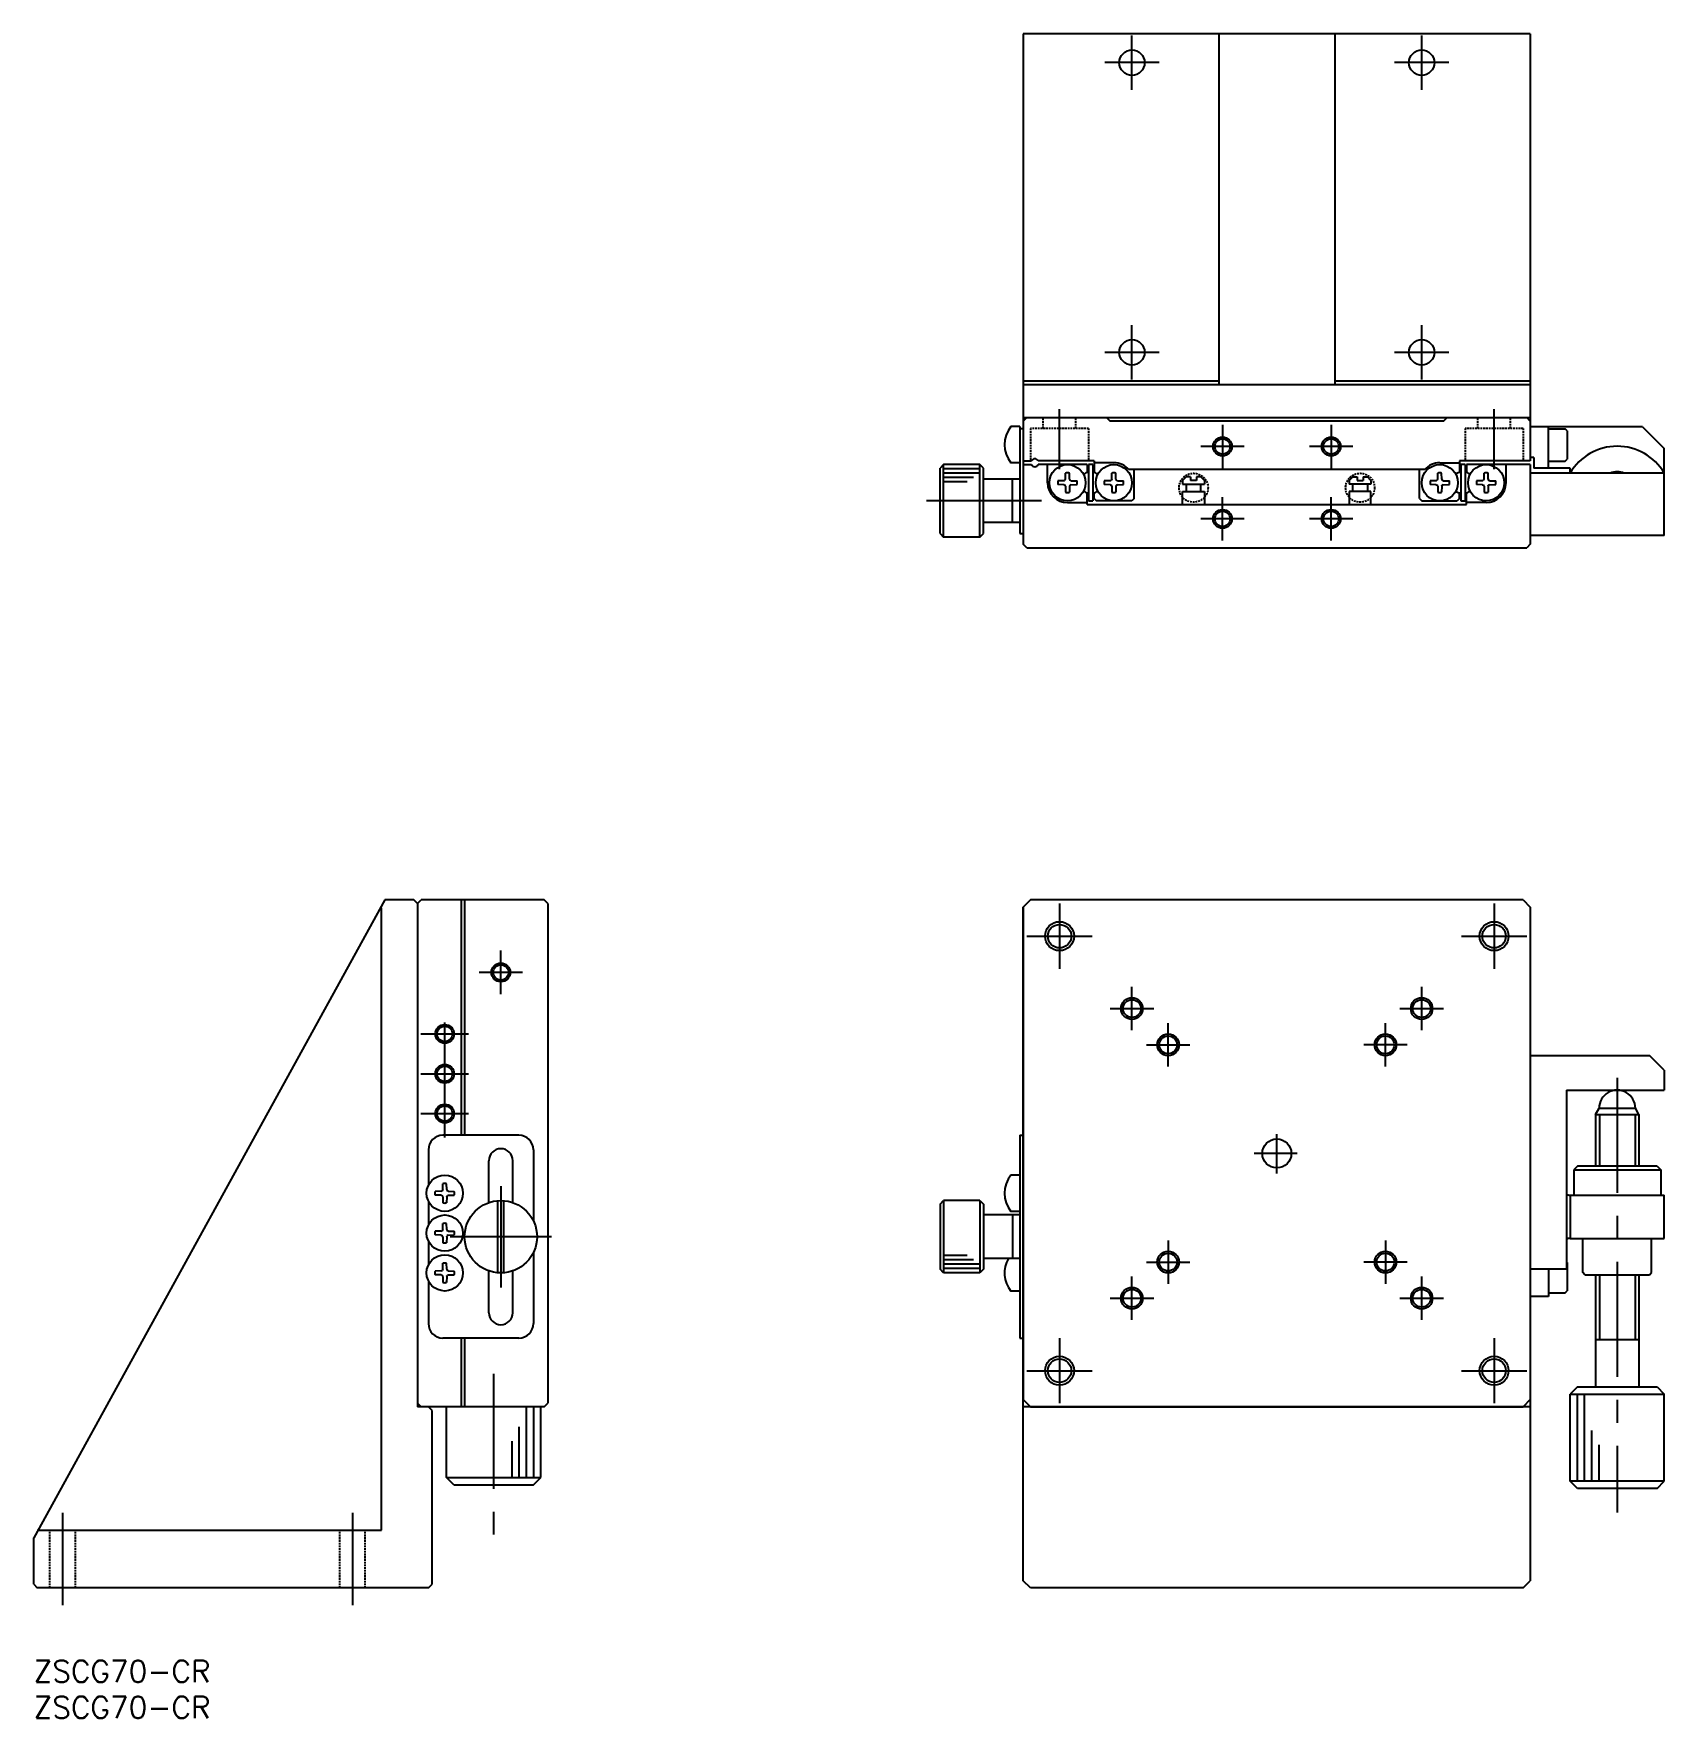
# Model space of a CAD drawing. Extents: x 0 to 225, y -8 to 225.
import ezdxf

# ---------------------------------------------------------------- set-up
doc = ezdxf.new("R2010")
doc.units = 0
doc.header["$LTSCALE"] = 0.5
doc.linetypes.add('CENTER', pattern=[50.8, 31.75, -6.35, 6.35, -6.35])
doc.linetypes.add('DASHED', pattern=[0.75, 0.5, -0.25])
for name, color, linetype in [('MSM_CENTER', 1, 'CENTER'), ('MSM_CONTINUOUS', 7, 'CONTINUOUS'), ('MSM_DASHED', 4, 'DASHED'), ('MSM_NARROW', 5, 'CONTINUOUS')]:
    doc.layers.add(name, color=color, linetype=linetype)
doc.styles.get("Standard").update_dxf_attribs({"font": 'txt.shx', "height": 1, "bigfont": 'bigfont.shx'})

# ---------------------------------------------------------------- blocks, each defined once
blk = doc.blocks.new('*U2')
at = {"layer": 'MSM_CONTINUOUS'}
blk.add_text('ZSCG70-CR', height=3, dxfattribs=at).set_placement((0, -3))
blk = doc.blocks.new('*U3')
at = {"layer": 'MSM_CONTINUOUS'}
blk.add_text('ZSCG70-CR', height=3, dxfattribs=at).set_placement((0, -8))

msp = doc.modelspace()

# ---------------------------------------------------------------- linework, layer by layer
at = {"layer": 'MSM_CENTER'}
for p, q in [((151.638456, 216.868451), (151.638456, 224.368451)), ((191.638456, 216.868451), (191.638456, 224.368451)), ((155.388456, 220.618451), (147.888456, 220.618451)), ((195.388456, 220.618451), (187.888456, 220.618451)), ((151.638456, 176.868451), (151.638456, 184.368451)), ((191.638456, 176.868451), (191.638456, 184.368451)), ((155.388456, 180.618451), (147.888456, 180.618451)), ((195.388456, 180.618451), (187.888456, 180.618451)), ((141.638456, 164.472428), (141.638456, 172.757796)), ((201.638456, 164.472428), (201.638456, 172.757796)), ((164.138458, 170.618457), (164.138458, 164.618455)), ((179.138459, 170.618457), (179.138459, 164.618455)), ((167.138459, 167.618456), (161.138456, 167.618456)), ((182.13846, 167.618456), (176.138457, 167.618456)), ((164.138458, 154.618454), (164.138458, 160.618456)), ((179.138458, 154.618454), (179.138458, 160.618456)), ((139.162636, 160.118457), (121.270457, 160.118457)), ((167.138459, 157.618455), (161.138458, 157.618455)), ((182.138459, 157.618455), (176.138458, 157.618455)), ((141.638455, 104.500002), (141.638455, 95.500003)), ((201.638455, 104.500002), (201.638455, 95.500003)), ((64.499996, 92.000004), (64.499996, 98.000003)), ((137.138455, 100.000002), (146.138455, 100.000002)), ((197.138455, 100.000002), (206.138455, 100.000002)), ((67.499996, 95.000003), (61.499997, 95.000003)), ((151.638455, 87), (151.638455, 93.000003)), ((191.638455, 87), (191.638455, 93.000003)), ((56.749995, 72.200003), (56.749995, 89.800002)), ((148.638454, 90.000002), (154.638456, 90.000002)), ((188.638454, 90.000002), (194.638456, 90.000002)), ((53.449995, 86.500002), (60.049995, 86.500002)), ((156.638455, 82), (156.638455, 88.000003)), ((186.638455, 82), (186.638455, 88.000003)), ((153.638454, 85.000002), (159.638456, 85.000002)), ((189.638456, 85.000002), (183.638454, 85.000002)), ((53.449995, 81.000002), (60.049995, 81.000002)), ((218.638456, 80.442138), (218.638456, 20.439705)), ((53.449995, 75.500003), (60.049995, 75.500003)), ((171.638455, 67.246765), (171.638455, 72.651177)), ((174.454898, 70.000002), (168.503972, 70.000002)), ((64.499996, 65.500005), (64.499996, 51.500003)), ((71.499997, 58.500004), (57.499995, 58.500004)), ((156.638455, 58.000004), (156.638455, 52.000001)), ((186.638455, 58.000004), (186.638455, 52.000001)), ((153.638454, 55.000002), (159.638456, 55.000002)), ((189.638456, 55.000002), (183.638454, 55.000002)), ((151.638455, 47), (151.638455, 53.000003)), ((191.638455, 47), (191.638455, 53.000003)), ((148.638454, 50.000002), (154.638456, 50.000002)), ((188.638454, 50.000002), (194.638456, 50.000002)), ((141.638455, 44.500002), (141.638455, 35.500003)), ((201.638455, 44.500002), (201.638455, 35.500003)), ((63.499994, 39.583713), (63.499994, 16.921997)), ((137.138455, 40.000002), (146.138455, 40.000002)), ((197.138455, 40.000002), (206.138455, 40.000002)), ((4, 20.384977), (4, 7.613022)), ((44, 20.384977), (44, 7.613022))]:
    msp.add_line(p, q, dxfattribs=at)
at = {"layer": 'MSM_CONTINUOUS'}
for p, q in [((206.638455, 224.618451), (136.638457, 224.618451)), ((136.638457, 224.618451), (136.638457, 165.618456)), ((163.638456, 224.618451), (163.638456, 176.118456)), ((179.638456, 224.618451), (179.638456, 176.118456)), ((206.638455, 224.618451), (206.638455, 169.618456)), ((163.638456, 176.618456), (136.638457, 176.618456)), ((206.638455, 176.118456), (136.638457, 176.118456)), ((206.638455, 176.618456), (179.638456, 176.618456)), ((136.138456, 170.368456), (134.915957, 170.368456)), ((136.138456, 170.368456), (136.138456, 155.618455)), ((136.138456, 170.118456), (136.638456, 170.118456)), ((136.638456, 171.118456), (137.138456, 171.618456)), ((136.638456, 171.118456), (136.638456, 154.118455)), ((136.638457, 171.618456), (206.638455, 171.618456)), ((148.138458, 171.618456), (148.638458, 171.118456)), ((194.638458, 171.118456), (148.638458, 171.118456)), ((194.638458, 171.118456), (195.138458, 171.618456)), ((206.638456, 171.118456), (206.138456, 171.618456)), ((206.638456, 171.118456), (206.638456, 165.618456)), ((222.138458, 170.318456), (206.638457, 170.318456)), ((209.138458, 164.618456), (209.138458, 170.318456)), ((209.138458, 170.068456), (211.438457, 170.068456)), ((211.738458, 169.768455), (211.438457, 170.068456)), ((222.138458, 170.318456), (225.138458, 167.318456)), ((211.738458, 169.768455), (211.738458, 165.868456)), ((136.138456, 165.368456), (134.915957, 165.368456)), ((136.638458, 165.618464), (137.7802, 165.618464)), ((146.438461, 165.618462), (138.696715, 165.618464)), ((146.438459, 165.618461), (146.438459, 164.032675)), ((149.138459, 165.36846), (146.438459, 165.368461)), ((194.138456, 165.368456), (196.838456, 165.368456)), ((196.838456, 165.618455), (196.838456, 164.03267)), ((206.638458, 165.618447), (196.838457, 165.61845)), ((207.138458, 166.118457), (206.638456, 166.118457)), ((207.138458, 166.118457), (207.138458, 164.618456)), ((209.138458, 165.568456), (211.438457, 165.568456)), ((211.438457, 165.568456), (211.738458, 165.868456)), ((225.138458, 155.318457), (225.138458, 167.318456)), ((125.638456, 165.118457), (125.138456, 164.618457)), ((125.138456, 155.618457), (125.138456, 164.618457)), ((130.638456, 165.118457), (125.638456, 165.118457)), ((125.638456, 155.118457), (125.638456, 165.118457)), ((131.138456, 164.618457), (130.638456, 165.118457)), ((130.638456, 155.118457), (130.638456, 165.118457)), ((131.138456, 155.618457), (131.138456, 164.618457)), ((136.138456, 163.118457), (131.138456, 163.118457)), ((135.138456, 157.118457), (135.138456, 163.118457)), ((136.638457, 165.118465), (137.7802, 165.118465)), ((145.43846, 165.118463), (138.696715, 165.118465)), ((139.988458, 162.618464), (139.988458, 165.118463)), ((142.256598, 162.893175), (141.413731, 162.878463)), ((142.256598, 162.893175), (142.390612, 162.952842)), ((142.46405, 163.117788), (142.390612, 162.952842)), ((142.46405, 163.117788), (142.478458, 163.943189)), ((143.012865, 163.117788), (142.998458, 163.943189)), ((143.012865, 163.117788), (143.086304, 162.952842)), ((143.220318, 162.893175), (143.086304, 162.952842)), ((143.220318, 162.893175), (144.063184, 162.878463)), ((145.438459, 165.118461), (145.438459, 164.032676)), ((145.638459, 165.118462), (145.638457, 160.118462)), ((146.238459, 165.118462), (145.638459, 165.118462)), ((146.238459, 165.118462), (146.238457, 160.118462)), ((148.656599, 162.893174), (147.813733, 162.878462)), ((148.656599, 162.893174), (148.790613, 162.95284)), ((148.864052, 163.117786), (148.790613, 162.95284)), ((148.864052, 163.117786), (148.878459, 163.943188)), ((149.412866, 163.117786), (149.398459, 163.943188)), ((149.412866, 163.117786), (149.486305, 162.95284)), ((149.620319, 162.893173), (149.486305, 162.95284)), ((149.620319, 162.893173), (150.463185, 162.878461)), ((192.059392, 164.418454), (151.217527, 164.418454)), ((151.938458, 160.418459), (151.938459, 164.418457)), ((158.638456, 162.918459), (159.138456, 163.418459)), ((158.638456, 162.918459), (158.638456, 162.418467)), ((159.738457, 163.418459), (159.138456, 163.418459)), ((159.738457, 163.418459), (159.738457, 162.918459)), ((160.538456, 162.918459), (159.738457, 162.918459)), ((161.138456, 163.418459), (160.538456, 163.418459)), ((160.538456, 163.418459), (160.538456, 162.918459)), ((161.638457, 162.918458), (161.138456, 163.418459)), ((161.638457, 162.918467), (161.638457, 162.418475)), ((181.638455, 162.918458), (182.138456, 163.418459)), ((181.638455, 162.918467), (181.638455, 162.418475)), ((182.138456, 163.418459), (182.738456, 163.418459)), ((182.738456, 163.418459), (182.738456, 162.918459)), ((182.738456, 162.918459), (183.538455, 162.918459)), ((183.538455, 163.418459), (184.138456, 163.418459)), ((183.538455, 163.418459), (183.538455, 162.918459)), ((184.638456, 162.918459), (184.138456, 163.418459)), ((184.638456, 162.918459), (184.638456, 162.418467)), ((191.338456, 160.418455), (191.338456, 164.418453)), ((193.656596, 162.893169), (192.813729, 162.878457)), ((193.656596, 162.893169), (193.790609, 162.952836)), ((193.864048, 163.117781), (193.790609, 162.952836)), ((193.864048, 163.117781), (193.878455, 163.943183)), ((194.412863, 163.117781), (194.398455, 163.943183)), ((194.412863, 163.117781), (194.486301, 162.952836)), ((194.620315, 162.893169), (194.486301, 162.952836)), ((194.620315, 162.893169), (195.463182, 162.878457)), ((197.038457, 165.118457), (197.038455, 160.118457)), ((197.638457, 165.118456), (197.038457, 165.118457)), ((197.638457, 165.118456), (197.638455, 160.118456)), ((197.838456, 165.118456), (197.838456, 164.03267)), ((206.638457, 165.118448), (197.838457, 165.118449)), ((200.056597, 162.893169), (199.21373, 162.878457)), ((200.056597, 162.893169), (200.19061, 162.952836)), ((200.264049, 163.117781), (200.19061, 162.952836)), ((200.264049, 163.117781), (200.278457, 163.943183)), ((200.812864, 163.117781), (200.798457, 163.943183)), ((200.812864, 163.117781), (200.886303, 162.952836)), ((201.020316, 162.893169), (200.886303, 162.952836)), ((201.020316, 162.893169), (201.863183, 162.878457)), ((203.288457, 162.618457), (203.288457, 165.118456)), ((206.638456, 165.118456), (206.638456, 154.118455)), ((225.138458, 163.918457), (206.638457, 163.918457)), ((212.138458, 164.618456), (207.138458, 164.618456)), ((212.138458, 163.918457), (212.138458, 164.618456)), ((142.256598, 162.343751), (141.413731, 162.358463)), ((142.256598, 162.343751), (142.390612, 162.284084)), ((142.46405, 162.119138), (142.390612, 162.284084)), ((142.46405, 162.119138), (142.478457, 161.293737)), ((143.012865, 162.119138), (142.998457, 161.293737)), ((143.012865, 162.119138), (143.086304, 162.284084)), ((143.220318, 162.343751), (143.086304, 162.284084)), ((143.220318, 162.343751), (144.063184, 162.358463)), ((145.438457, 159.618461), (145.438458, 161.204249)), ((146.438458, 160.418461), (146.438458, 161.204248)), ((148.656599, 162.343749), (147.813732, 162.358462)), ((148.656599, 162.343749), (148.790613, 162.284082)), ((148.864051, 162.119136), (148.790613, 162.284082)), ((148.864051, 162.119136), (148.878459, 161.293735)), ((149.412866, 162.119136), (149.398459, 161.293735)), ((149.412866, 162.119136), (149.486305, 162.284082)), ((149.620319, 162.343749), (149.486305, 162.284082)), ((149.620319, 162.343749), (150.463185, 162.358461)), ((158.638456, 162.418463), (161.638457, 162.418463)), ((158.638456, 161.418463), (161.638457, 161.418463)), ((158.638456, 159.618464), (158.638456, 161.418463)), ((159.138456, 162.418463), (159.138456, 161.418463)), ((161.138456, 161.418463), (161.138456, 162.418463)), ((161.638457, 161.418471), (161.638457, 159.618472)), ((184.638456, 162.418463), (181.638455, 162.418463)), ((181.638455, 161.418471), (181.638455, 159.618472)), ((184.638456, 161.418463), (181.638455, 161.418463)), ((182.138456, 161.418463), (182.138456, 162.418463)), ((184.138456, 162.418463), (184.138456, 161.418463)), ((184.638456, 159.618464), (184.638456, 161.418463)), ((193.656596, 162.343744), (192.813729, 162.358457)), ((193.656596, 162.343744), (193.790609, 162.284077)), ((193.864048, 162.119132), (193.790609, 162.284077)), ((193.864048, 162.119132), (193.878455, 161.29373)), ((194.412863, 162.119132), (194.398455, 161.29373)), ((194.412863, 162.119132), (194.486301, 162.284077)), ((194.620315, 162.343744), (194.486301, 162.284077)), ((194.620315, 162.343744), (195.463182, 162.358457)), ((196.838456, 160.418455), (196.838456, 161.204243)), ((197.838456, 159.618455), (197.838456, 161.204243)), ((200.056597, 162.343744), (199.21373, 162.358457)), ((200.056597, 162.343744), (200.19061, 162.284077)), ((200.264049, 162.119132), (200.19061, 162.284077)), ((200.264049, 162.119132), (200.278457, 161.29373)), ((200.812864, 162.119132), (200.798457, 161.29373)), ((200.812864, 162.119132), (200.886303, 162.284077)), ((201.020316, 162.343744), (200.886303, 162.284077)), ((201.020316, 162.343744), (201.863183, 162.358457)), ((142.738457, 159.868463), (145.438457, 159.868462)), ((145.438457, 159.618461), (197.838456, 159.618461)), ((145.638457, 160.118462), (146.238457, 160.118462)), ((146.438458, 160.418461), (146.738457, 160.118461)), ((151.638458, 160.118459), (146.738457, 160.118461)), ((151.938458, 160.418459), (151.638458, 160.118459)), ((191.338456, 160.418455), (191.638456, 160.118455)), ((191.638456, 160.118455), (196.538456, 160.118455)), ((196.838456, 160.418455), (196.538456, 160.118455)), ((197.038455, 160.118457), (197.638455, 160.118456)), ((200.538457, 159.868457), (197.838456, 159.868457)), ((136.138456, 157.118457), (131.138456, 157.118457)), ((125.138456, 155.618457), (125.638456, 155.118457)), ((130.638456, 155.118457), (125.638456, 155.118457)), ((130.638456, 155.118457), (131.138456, 155.618457)), ((136.138456, 155.618455), (136.638456, 155.618455)), ((137.138456, 153.618455), (136.638456, 154.118455)), ((137.138456, 153.618455), (206.138456, 153.618455)), ((206.638456, 154.118455), (206.138456, 153.618455)), ((225.138458, 155.318457), (206.638457, 155.318457)), ((48.499995, 105.000001), (0, 16.912503)), ((52.499995, 105.000001), (48.499995, 105.000001)), ((52.999995, 104.500001), (52.499995, 105.000001)), ((52.999995, 104.500002), (53.499995, 105.000002)), ((70.499996, 105.000002), (53.499995, 105.000002)), ((58.999994, 105.000002), (58.999994, 72.499999)), ((59.499993, 105.000002), (59.499993, 72.499999)), ((70.999996, 104.500002), (70.499996, 105.000002)), ((137.638456, 105.000002), (136.638456, 104.000002)), ((136.638457, 104.000001), (137.638457, 105.000001)), ((205.638456, 105.000002), (137.638456, 105.000002)), ((205.638455, 105.000001), (137.638457, 105.000001)), ((205.638455, 105.000001), (206.638455, 104.000001)), ((205.638456, 105.000002), (206.638456, 104.000002)), ((47.999995, 18.000003), (47.999995, 103.912501)), ((52.999995, 104.500002), (52.999995, 35.000001)), ((70.999996, 104.500002), (70.999996, 35.500002)), ((136.638456, 104.000002), (136.638456, 36.000003)), ((136.638457, 11), (136.638457, 104.000001)), ((206.638455, 104.000001), (206.638455, 11)), ((206.638456, 104.000002), (206.638456, 36.000003)), ((223.138455, 83.500003), (206.638455, 83.500003)), ((225.138455, 81.500003), (223.138455, 83.500003)), ((225.138455, 81.500003), (225.138455, 78.750002)), ((211.638455, 78.750002), (225.138455, 78.750002)), ((211.638455, 78.750002), (211.638455, 54.000003)), ((215.638456, 75.383971), (216.13846, 76.250004)), ((215.638456, 75.383971), (221.638456, 75.383971)), ((215.638456, 75.383971), (215.638456, 68.250003)), ((216.13846, 76.250004), (221.138456, 76.250004)), ((221.638456, 75.383971), (221.138451, 76.250004)), ((221.638456, 75.383971), (221.638456, 68.250003)), ((66.999996, 72.499999), (56.499995, 72.499999)), ((136.138455, 72.499999), (136.138455, 44.500009)), ((136.138455, 72.499999), (136.638455, 72.499999)), ((54.499995, 70.499999), (54.499995, 65.589727)), ((68.999996, 70.499999), (68.999996, 60.679453)), ((62.849996, 63.145162), (62.849996, 69)), ((66.149996, 63.285137), (66.149996, 69)), ((213.138456, 68.250003), (212.638456, 67.750003)), ((212.638456, 67.750003), (224.638455, 67.750003)), ((212.638456, 67.750003), (212.638456, 64.250003)), ((224.138455, 68.250003), (213.138456, 68.250003)), ((224.138455, 68.250003), (224.638455, 67.750003)), ((224.638455, 67.750003), (224.638455, 64.250003)), ((56.475588, 64.999328), (56.489995, 65.824729)), ((57.024403, 64.999328), (57.009995, 65.824729)), ((136.138455, 67.000001), (134.915956, 67.000001)), ((54.499995, 63.410278), (54.499995, 60.089726)), ((56.268136, 64.774715), (55.425269, 64.760003)), ((56.268136, 64.22529), (55.425269, 64.240003)), ((56.268136, 64.774715), (56.402149, 64.834382)), ((56.268136, 64.22529), (56.402149, 64.165624)), ((56.475588, 64.999328), (56.402149, 64.834382)), ((56.475588, 64.000678), (56.402149, 64.165624)), ((56.475588, 64.000678), (56.489995, 63.175276)), ((57.024403, 64.000678), (57.009995, 63.175276)), ((57.024403, 64.999328), (57.097842, 64.834382)), ((57.024403, 64.000678), (57.097842, 64.165624)), ((57.231855, 64.774715), (57.097842, 64.834382)), ((57.231855, 64.22529), (57.097842, 64.165624)), ((57.231855, 64.774715), (58.074722, 64.760003)), ((57.231855, 64.22529), (58.074722, 64.240003)), ((64.099996, 53.516031), (64.099996, 63.483977)), ((64.899996, 53.516031), (64.899996, 63.483977)), ((125.138455, 63.000004), (125.638455, 63.500004)), ((125.138455, 63.000004), (125.138455, 54.000004)), ((130.638455, 63.500004), (125.638455, 63.500004)), ((125.638455, 63.500004), (125.638455, 53.500004)), ((130.638455, 63.500004), (131.138455, 63.000004)), ((130.638455, 63.500004), (130.638455, 53.500004)), ((131.138455, 63.000004), (131.138455, 54.000004)), ((212.138455, 64.250003), (225.138455, 64.250003)), ((212.138455, 64.250003), (212.138455, 58.250003)), ((225.138455, 58.250003), (225.138455, 64.250003)), ((136.138455, 61.500004), (131.138455, 61.500004)), ((136.138455, 62.000001), (134.915956, 62.000001)), ((135.138455, 61.500004), (135.138455, 55.500004)), ((56.268136, 59.274714), (55.425269, 59.260002)), ((56.268136, 58.725289), (55.425269, 58.740002)), ((56.268136, 59.274714), (56.402149, 59.334381)), ((56.268136, 58.725289), (56.402149, 58.665623)), ((56.475588, 59.499327), (56.402149, 59.334381)), ((56.475588, 58.500677), (56.402149, 58.665623)), ((56.475588, 59.499327), (56.489995, 60.324728)), ((56.475588, 58.500677), (56.489995, 57.675275)), ((57.024403, 59.499327), (57.009995, 60.324728)), ((57.024403, 58.500677), (57.009995, 57.675275)), ((57.024403, 59.499327), (57.097842, 59.334381)), ((57.024403, 58.500677), (57.097842, 58.665623)), ((57.231855, 59.274714), (57.097842, 59.334381)), ((57.231855, 58.725289), (57.097842, 58.665623)), ((57.231855, 59.274714), (58.074722, 59.260002)), ((57.231855, 58.725289), (58.074722, 58.740002)), ((212.138455, 58.250003), (225.138455, 58.250003)), ((213.888456, 53.550003), (213.888456, 58.250003)), ((223.388456, 53.550003), (223.388456, 58.250003)), ((54.499995, 57.910277), (54.499995, 54.589727)), ((68.999996, 56.320554), (68.999996, 46.500009)), ((56.268136, 53.774714), (55.425269, 53.760002)), ((56.268136, 53.774714), (56.402149, 53.834381)), ((56.475588, 53.999327), (56.402149, 53.834381)), ((56.475588, 53.999327), (56.489995, 54.824729)), ((57.024403, 53.999327), (57.009995, 54.824729)), ((57.024403, 53.999327), (57.097842, 53.834381)), ((57.231855, 53.774714), (57.097842, 53.834381)), ((57.231855, 53.774714), (58.074722, 53.760002)), ((62.849996, 48.000008), (62.849996, 53.854845)), ((66.149996, 48.000008), (66.149996, 53.71487)), ((125.638455, 53.500004), (125.138455, 54.000004)), ((131.138455, 54.000004), (130.638455, 53.500004)), ((136.138455, 55.500004), (131.138455, 55.500004)), ((211.638455, 54.000003), (206.638458, 54.000003)), ((209.138455, 54.000003), (209.138455, 50.250001)), ((211.738455, 54.950001), (211.638455, 55.050001)), ((211.738455, 54.950001), (211.738455, 51.050002)), ((214.188456, 53.250003), (213.888456, 53.550003)), ((223.088456, 53.250003), (223.388456, 53.550003)), ((54.499995, 52.410277), (54.499995, 46.500009)), ((56.268136, 53.22529), (55.425269, 53.240002)), ((56.268136, 53.22529), (56.402149, 53.165623)), ((56.475588, 53.000677), (56.402149, 53.165623)), ((56.475588, 53.000677), (56.489995, 52.175276)), ((57.024403, 53.000677), (57.009995, 52.175276)), ((57.024403, 53.000677), (57.097842, 53.165623)), ((57.231855, 53.22529), (57.097842, 53.165623)), ((57.231855, 53.22529), (58.074722, 53.240002)), ((130.638455, 53.500004), (125.638455, 53.500004)), ((214.188456, 53.250003), (223.088456, 53.250003)), ((215.638456, 53.250003), (215.638456, 37.750003)), ((221.638456, 53.250003), (221.638456, 37.750003)), ((136.138455, 51.000002), (134.915956, 51.000002)), ((209.138455, 50.250001), (206.638455, 50.250001)), ((209.138455, 50.750002), (211.438454, 50.750002)), ((211.438454, 50.750002), (211.738455, 51.050002)), ((66.999996, 44.500009), (56.499995, 44.500009)), ((58.999994, 44.500009), (58.999994, 35.000002)), ((59.499993, 44.500009), (59.499993, 35.000002)), ((136.138455, 44.500009), (136.638455, 44.500009)), ((221.638456, 44.250003), (215.638456, 44.250003)), ((213.138456, 37.750003), (212.138456, 36.750003)), ((213.138456, 37.750003), (224.138456, 37.750003)), ((224.138456, 37.750003), (225.138456, 36.750003)), ((52.999995, 35.500002), (53.499995, 35.000002)), ((54.499995, 35.000001), (52.999995, 35.000001)), ((70.499996, 35.000002), (53.499995, 35.000002)), ((54.999995, 34.500001), (54.499995, 35.000001)), ((56.999994, 25.250004), (56.999994, 35.000003)), ((69.999994, 25.250004), (69.999994, 35.000003)), ((70.499996, 35.000002), (70.999996, 35.500002)), ((137.638456, 35.000003), (136.638456, 36.000003)), ((206.638455, 35.000001), (136.638457, 35.000001)), ((137.638456, 35.000003), (205.638456, 35.000003)), ((206.638456, 36.000003), (205.638456, 35.000003)), ((212.138456, 24.750002), (212.138456, 36.750003)), ((212.138456, 36.750003), (225.138456, 36.750003)), ((225.138456, 24.750002), (225.138456, 36.750003)), ((54.999995, 10.5), (54.999995, 34.500001)), ((57.999994, 24.250004), (56.999994, 25.250004)), ((56.999994, 25.250004), (69.999994, 25.250004)), ((57.999994, 24.250004), (68.999994, 24.250004)), ((68.999994, 24.250004), (69.999994, 25.250004)), ((213.138456, 23.750002), (212.138456, 24.750002)), ((225.138456, 24.750002), (212.138456, 24.750002)), ((224.138456, 23.750002), (213.138456, 23.750002)), ((224.138456, 23.750002), (225.138456, 24.750002)), ((0, 10.5), (0, 16.912503)), ((0.5, 18.000003), (47.999995, 18.000003)), ((0, 10.5), (0.5, 10)), ((54.499995, 10), (0.5, 10)), ((54.499995, 10), (54.999995, 10.5)), ((137.638457, 10), (136.638457, 11)), ((205.638455, 10), (137.638457, 10)), ((205.638455, 10), (206.638455, 11))]:
    msp.add_line(p, q, dxfattribs=at)
for centre, radius in [((151.638456, 220.618451), 1.75), ((191.638456, 220.618451), 1.75), ((151.638456, 180.618451), 1.75), ((191.638456, 180.618451), 1.75), ((164.138458, 167.618455), 1.0565), ((179.138458, 167.618455), 1.0565), ((142.738458, 162.618463), 2.5), ((149.138458, 162.618461), 2.5), ((194.138456, 162.618456), 2.5), ((200.538457, 162.618456), 2.5), ((164.138458, 157.618455), 1.0565), ((179.138458, 157.618455), 1.0565), ((141.638455, 100.000002), 1.621), ((201.638455, 100.000002), 1.621), ((64.500001, 95.000005), 1.0565), ((151.638455, 90.000002), 1.2295), ((191.638455, 90.000002), 1.2295), ((56.75, 86.500003), 1.0565), ((156.638455, 85.000002), 1.2295), ((186.638455, 85.000002), 1.2295), ((56.75, 81.000003), 1.0565), ((56.75, 75.500003), 1.0565), ((171.638455, 70.000002), 2), ((56.749995, 64.500003), 2.5), ((64.499996, 58.500004), 5), ((56.749995, 59.000002), 2.5), ((56.749995, 53.500002), 2.5), ((156.638455, 55.000002), 1.2295), ((186.638455, 55.000002), 1.2295), ((151.638455, 50.000002), 1.2295), ((191.638455, 50.000002), 1.2295), ((141.638455, 40.000002), 1.621), ((201.638455, 40.000002), 1.621)]:
    msp.add_circle(centre, radius, dxfattribs=at)
for centre, radius, start, end in [((138.038456, 167.868456), 4, 141.317813, 218.682187), ((218.630301, 160.111475), 7.539843, 30.32573, 149.674269), ((138.238458, 165.418464), 0.5, 23.578165, 156.421808), ((149.138459, 162.61846), 2.75, 40.88511, 90), ((194.138456, 162.618456), 2.75, 90, 139.11489), ((138.238457, 165.318465), 0.5, 203.578165, 336.421808), ((142.738458, 162.618463), 1.35, 168.895861, 191.104108), ((142.738458, 162.618463), 1.35, 78.895861, 101.104108), ((142.738458, 162.618463), 1.35, 348.895861, 11.104108), ((145.938458, 162.618462), 1.5, 101.536952, 130.541607), ((145.938458, 162.618462), 1.5, 49.458363, 78.463034), ((149.138459, 162.618461), 1.35, 168.895861, 191.104108), ((149.138459, 162.618461), 1.35, 78.895861, 101.104108), ((149.138459, 162.618461), 1.35, 348.895861, 11.104108), ((194.138455, 162.618457), 1.35, 168.895876, 191.104124), ((194.138455, 162.618457), 1.35, 78.895876, 101.104124), ((194.138455, 162.618457), 1.35, 348.895876, 11.104124), ((197.338456, 162.618457), 1.5, 101.536952, 130.541607), ((197.338456, 162.618457), 1.5, 49.458363, 78.463034), ((200.538457, 162.618457), 1.35, 168.895876, 191.104124), ((200.538457, 162.618457), 1.35, 78.895876, 101.104124), ((200.538457, 162.618457), 1.35, 348.895876, 11.104124), ((218.638458, 161.618456), 2.500002, 66.92605, 113.07395), ((142.738458, 162.618463), 2.75, 180, 270), ((142.738458, 162.618463), 1.35, 258.895861, 281.104108), ((145.938458, 162.618462), 1.5, 229.458363, 258.463018), ((145.938458, 162.618462), 1.5, 281.536936, 310.541607), ((149.138459, 162.618461), 1.35, 258.895861, 281.104108), ((194.138455, 162.618457), 1.35, 258.895876, 281.104124), ((197.338456, 162.618457), 1.5, 229.458363, 258.463018), ((197.338456, 162.618457), 1.5, 281.536936, 310.541607), ((200.538457, 162.618457), 1.35, 258.895876, 281.104124), ((200.538457, 162.618457), 2.75, 270, 0), ((218.638456, 76.250004), 2.499998, 0, 180.000025), ((56.499995, 70.499999), 2, 90, 180), ((66.999996, 70.499999), 2, 0, 90), ((64.499996, 69), 1.65, 0, 180), ((56.749995, 64.500003), 1.35, 78.895876, 101.104124), ((138.038455, 64.500001), 4, 141.317813, 218.682187), ((56.749995, 64.500003), 1.35, 168.895876, 191.104124), ((56.749995, 64.500003), 1.35, 258.895876, 281.104124), ((56.749995, 64.500003), 1.35, 348.895876, 11.104124), ((212.138455, 67.250003), 3, 260.405932, 270), ((56.749995, 59.000002), 1.35, 168.895876, 191.104124), ((56.749995, 59.000002), 1.35, 78.895876, 101.104124), ((56.749995, 59.000002), 1.35, 348.895876, 11.104124), ((212.138455, 55.250003), 3, 90, 99.594068), ((56.749995, 59.000002), 1.35, 258.895876, 281.104124), ((56.749995, 53.500002), 1.35, 168.895876, 191.104124), ((56.749995, 53.500002), 1.35, 78.895876, 101.104124), ((56.749995, 53.500002), 1.35, 348.895876, 11.104124), ((138.038455, 53.500002), 4, 149.999975, 218.682187), ((56.749995, 53.500002), 1.35, 258.895876, 281.104124), ((64.499996, 48.000008), 1.65, 180, 0), ((56.499995, 46.500009), 2, 180, 270), ((66.999996, 46.500009), 2, 270, 0)]:
    msp.add_arc(centre, radius, start, end, dxfattribs=at)
at = {"layer": 'MSM_DASHED'}
for p, q in [((145.638456, 170.118456), (137.638456, 170.118456)), ((137.638456, 170.118456), (137.638456, 165.618456)), ((139.388456, 170.118456), (139.388456, 171.618456)), ((143.888456, 170.118456), (143.888456, 171.618456)), ((145.638456, 170.118456), (145.638456, 165.618456)), ((205.638456, 170.118456), (197.638456, 170.118456)), ((197.638456, 170.118456), (197.638456, 165.618456)), ((199.388456, 170.118456), (199.388456, 171.618456)), ((203.888456, 170.118456), (203.888456, 171.618456)), ((205.638456, 170.118456), (205.638456, 165.618456)), ((2.25, 10.000003), (2.25, 18.000003)), ((5.75, 10.000003), (5.75, 18.000003)), ((42.25, 10.000003), (42.25, 18.000003)), ((45.75, 10.000003), (45.75, 18.000003))]:
    msp.add_line(p, q, dxfattribs=at)
for centre in [(160.138461, 161.918463), (183.138461, 161.918463)]:
    msp.add_circle(centre, 2, dxfattribs=at)
at = {"layer": 'MSM_NARROW'}
for p, q in [((130.638456, 164.518457), (125.638456, 164.518457)), ((130.638456, 163.918457), (125.638456, 163.918457)), ((129.77483, 163.318456), (125.638456, 163.318456)), ((128.904458, 162.718456), (125.638456, 162.718456)), ((216.180018, 75.383976), (216.180018, 68.250002)), ((221.097017, 75.383976), (221.097017, 68.250002)), ((128.904457, 55.900005), (125.638455, 55.900005)), ((129.774829, 55.300005), (125.638455, 55.300005)), ((130.638455, 54.700004), (125.638455, 54.700004)), ((130.638455, 54.100004), (125.638455, 54.100004)), ((216.180018, 53.250002), (216.180018, 44.250002)), ((221.097017, 53.250002), (221.097017, 44.250002)), ((67.999994, 35.000002), (67.999994, 25.250004)), ((68.999994, 35.000002), (68.999994, 25.250004)), ((213.138456, 24.750002), (213.138456, 36.750002)), ((214.138456, 24.750002), (214.138456, 36.750002)), ((65.999994, 30.250004), (65.999994, 25.250004)), ((66.999994, 32.250004), (66.999994, 25.250004)), ((215.138456, 24.750002), (215.138456, 31.750002)), ((216.138456, 24.750002), (216.138456, 29.750002))]:
    msp.add_line(p, q, dxfattribs=at)
for centre, radius in [((164.138458, 167.618455), 1.3), ((179.138458, 167.618455), 1.3), ((164.138458, 157.618455), 1.3), ((179.138458, 157.618455), 1.3), ((141.638455, 100.000002), 2), ((201.638455, 100.000002), 2), ((64.500001, 95.000005), 1.3), ((151.638455, 90.000002), 1.5), ((191.638455, 90.000002), 1.5), ((56.75, 86.500003), 1.3), ((156.638455, 85.000002), 1.5), ((186.638455, 85.000002), 1.5), ((56.75, 81.000003), 1.3), ((56.75, 75.500003), 1.3), ((156.638455, 55.000002), 1.5), ((186.638455, 55.000002), 1.5), ((151.638455, 50.000002), 1.5), ((191.638455, 50.000002), 1.5), ((141.638455, 40.000002), 2), ((201.638455, 40.000002), 2)]:
    msp.add_circle(centre, radius, dxfattribs=at)

# ---------------------------------------------------------------- block references
at = {"layer": 'MSM_CONTINUOUS'}
for name in ['*U2', '*U3']:
    msp.add_blockref(name, (0, 0), dxfattribs=at)

doc.saveas('drawing.dxf')
